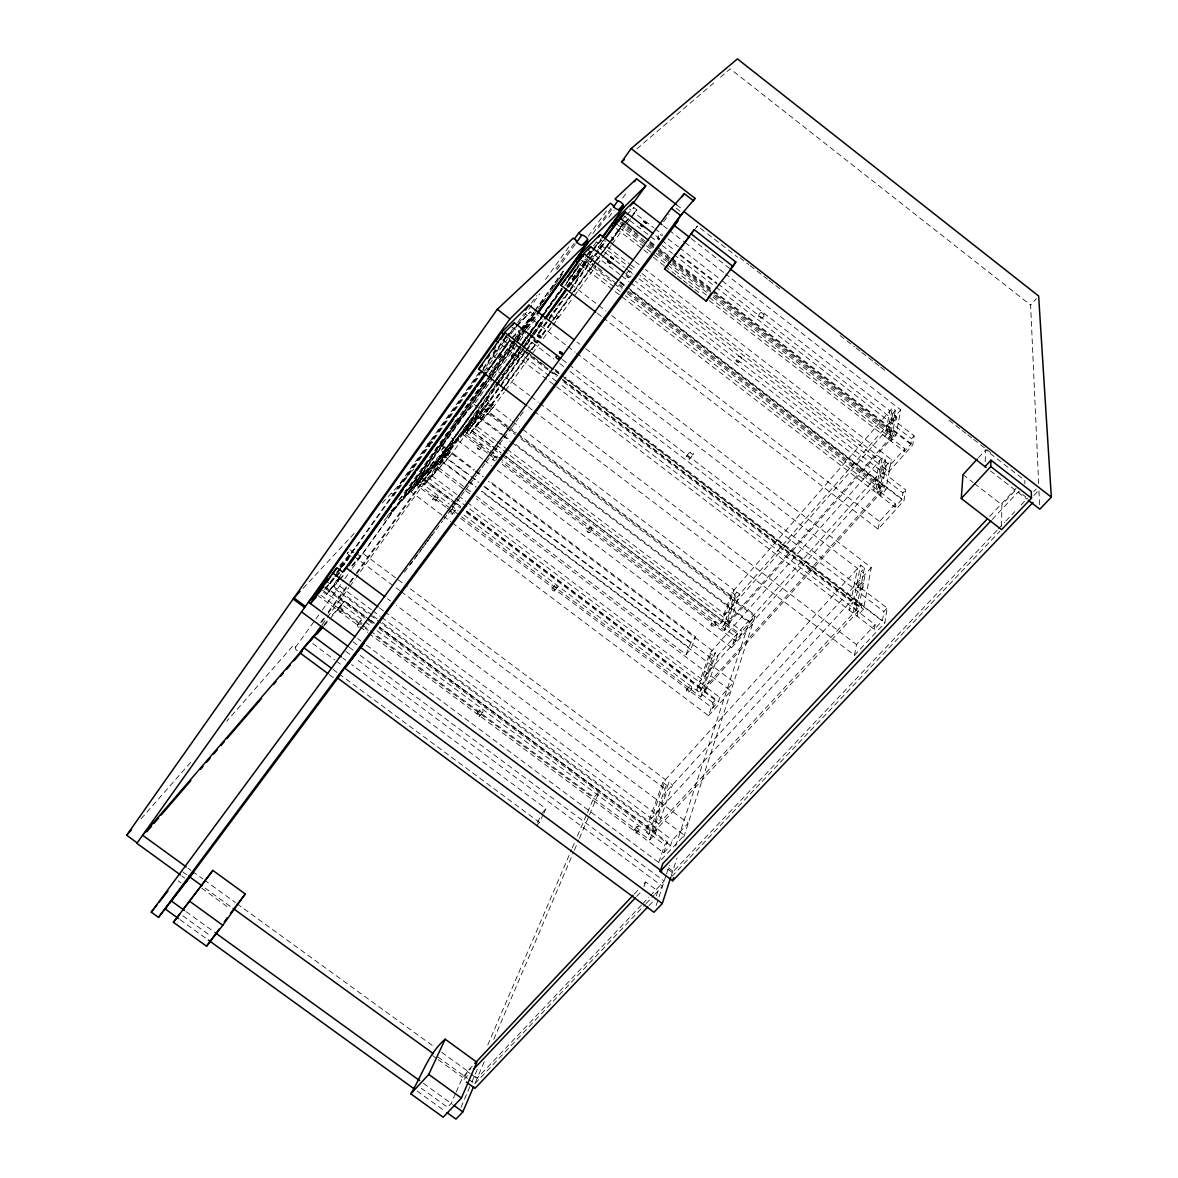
<?xml version="1.0" encoding="UTF-8"?>
<svg xmlns="http://www.w3.org/2000/svg" width="1178" height="1178" viewBox="0 0 1178 1178"><rect width="100%" height="100%" fill="white"/><g stroke="black" fill="none" stroke-linecap="round" stroke-linejoin="round"><path stroke-width="0.75" stroke-dasharray="5 3.75" d="M735.852 360.203C737.016 365.533 744.717 358.995 740.726 356.654C736.824 354.755 734.704 360.851 738.724 362.338M1001.609 526.095L1001.845 504.758L1016.349 489.356M985.191 461.643L985.633 449.937L1024.801 480.374L1024.889 483.878M493.081 354.563C497.499 364.414 506.525 352.06 496.085 350.529M534.149 411.328L854.492 655.233L884.825 622.941L887.152 608.069L568.179 364.031M603.107 317.736L878.111 529.158L904.012 500.517L905.691 489.842L635.678 281.424M638.962 278.73L888.875 471.701L912.744 444.872L914.143 435.875L718.256 284.06M591.886 529.393C591.223 524.755 584.465 530.247 587.793 532.353C591.444 533.531 592.431 529.099 589.412 527.597M589.309 532.633L586.835 530.851M556.708 386.84L874.326 629.346L882.455 620.688L883.927 611.515L887.152 608.069M580.459 264.844L894.941 507.173L901.877 499.487L902.937 492.905L905.691 489.842M709.377 300.626L904.336 451.498L910.712 444.297L911.61 438.746L914.143 435.875M874.326 629.346L875.121 624.708L559.609 383.719M894.941 507.173L895.501 503.831L625.371 295.634M904.336 451.498L904.807 448.685L619.878 228.149L618.082 229.99M520.278 357.729L517.834 360.983L511.34 355.977L513.77 352.767L520.278 357.729L519.159 359.349M854.492 655.233L856.48 644.602L875.121 624.708M878.111 529.158L879.539 521.515L895.501 503.831M888.875 471.701L890.082 465.266L904.807 448.685M857.937 611.573L857.039 616.153L863.503 609.188L871.278 567.56L585.79 348.717M880.953 492.61L880.305 495.894L885.827 489.724L891.451 459.641L645.397 269.467M891.451 438.349L890.907 441.117L896.002 435.33L900.743 409.9L725.619 274.032M379.419 626.932L654.335 831.668L861.133 608.113L861.928 603.946L565.101 377.093M466.738 511.134L704.4 690.293L883.691 489.547L884.251 486.543L629.273 289.906M505.936 456.46L727.68 624.561L893.969 435.462L894.455 432.944L715.355 294.25M856.273 609.615L857.157 605.08L853.962 608.54L853.049 613.105L856.273 609.615L852.268 606.567L853.181 602.032L849.986 605.507L849.058 610.057L852.268 606.567M864.431 568.017L857.967 600.927L854.786 604.388L858.733 607.406L865.153 574.26L861.368 571.359L864.431 568.017L860.647 565.116L662.89 782.457L648.754 821.316L854.021 597.909L860.647 565.116M879.686 490.21L880.319 486.941L877.581 490.019L876.933 493.302L879.686 490.21L876.299 487.604L876.962 484.349L874.223 487.427L873.546 490.696L876.299 487.604M885.576 460.127L880.908 483.967L878.184 487.029L881.527 489.606L886.18 465.59L882.955 463.101L885.576 460.127L882.351 457.624L709.907 653.083L699.423 681.944L877.551 481.375L882.351 457.624M890.347 435.831L890.892 433.077L888.359 435.948L887.814 438.717L890.347 435.831L887.24 433.416L887.8 430.692L885.282 433.563L884.707 436.316L887.24 433.416M895.339 410.386L891.378 430.559L888.86 433.43L891.937 435.801L895.869 415.481L892.895 413.184L895.339 410.386L892.364 408.089L731.965 592.387L722.997 617.095L888.3 428.174L892.364 408.089M854.786 604.388L861.368 571.359M878.184 487.029L882.955 463.101M888.86 433.43L892.895 413.184M517.834 360.983L518.938 359.364M659.076 239.988C655.498 238.678 660.357 232.125 662.566 235.379M631.923 273.34C631.275 270.425 626.932 270.999 630.878 273.149C633.322 281.203 619.805 276.462 629.185 271.043M628.802 277.537L625.93 275.313M671.195 876.005L676.952 858.158M683.726 837.19L755.378 615.387L520.175 436.743M656.234 905.293L665.968 875.622M666.542 873.885L669.399 865.153M675.701 845.966L749.002 622.573L755.378 615.387M656.367 895.84L657.942 891.083L645.618 881.939L643.1 884.604M368.964 633.484L663.744 852.798L670.518 845.583L672.329 840.164L688.217 823.186L396.412 605.374M460.642 518.32L712.602 708.111L718.536 701.528L719.876 697.538L733.791 682.091L481.463 491.491M502.255 464.338L735.308 640.876L740.844 634.633L741.978 631.231L754.951 616.595L516.73 435.669M663.744 852.798L667.396 841.99L379.228 627.388M712.602 708.111L715.296 700.13L461.732 509.014M735.308 640.876L737.605 634.058L502.388 455.783M667.396 841.99L664.716 844.847L658.752 862.458L684.33 835.217L385.353 612.28M452.205 522.782L708.538 715.723L712.955 702.736L715.296 700.13M497.337 470.228L731.656 647.62L735.411 636.532L737.605 634.058M482.023 446.153C481.419 441.544 474.705 446.963 477.915 449.142C481.669 450.57 482.435 445.755 479.52 444.327M643.983 886.666L645.618 881.939M479.549 449.525L477.061 447.684M657.015 828.767L655.13 834.127L649.741 839.929L374.118 634.839M706.756 687.643L705.372 691.589L700.645 696.89L461.585 516.803M729.889 622.058L728.696 625.43L724.279 630.436L501.71 461.805M654.335 831.668L656.072 826.765L861.928 603.946M704.4 690.293L705.681 686.671L884.251 486.543M727.68 624.561L728.77 621.469L894.455 432.944M655.086 821.14L668.971 782.251L672.491 784.887L658.738 823.864L655.086 821.14L652.421 824.04L666.395 785.093L668.971 782.251M704.9 681.679L715.208 652.803L718.241 655.086L708.037 684.035L704.9 681.679L702.559 684.315L712.94 655.38L715.208 652.803M728.078 616.786L736.898 592.078L739.696 594.213L730.964 618.98L728.078 616.786L725.884 619.289L734.777 594.522L736.898 592.078M649.741 839.929L667.322 790.526L871.278 567.56M700.645 696.89L713.691 660.225L891.451 459.641M724.279 630.436L735.44 599.087L900.743 409.9M648.739 834.289L650.668 828.929L653.348 826.028L651.434 831.374L648.739 834.289L645.043 831.535L646.987 826.19L649.667 823.289L647.738 828.62L645.043 831.535M699.85 691.869L703.619 685.272L699.85 691.869L696.684 689.483L700.468 682.901L696.684 689.483M723.572 625.724L726.973 619.864L723.572 625.724L720.656 623.515L724.072 617.655L720.656 623.515M550.155 314.997L556.134 319.577L558.387 316.558L553.601 312.892M441.308 450.497L443.723 447.301L450.114 452.249L447.728 455.356L441.308 450.497L442.472 448.803M443.723 447.301L442.56 448.995M571.639 275.475L575.718 278.612L576.955 276.801M577.043 276.977L578.295 275.166L574.216 272.03M476.398 496.174L686.111 654.482L690.897 649.004L695.594 636.915L489.15 480.801M686.111 654.482L690.868 642.334L695.594 636.915M497.705 457.491L495.467 456.166L496.453 457.933M447.728 455.356L450.158 452.161M495.305 456.254L492.757 459.773L494.627 461.555M468.918 1079.46L474.852 1083.76L485.174 1059.537M493.803 1039.276L573.657 851.856M574.378 850.163L578.692 840.032M579.414 838.338L588.764 816.398M589.486 814.705L599.558 791.071L379.831 627.432M461.01 1107.305L471.141 1083.716M471.863 1082.037L478.371 1066.87M487.766 1044.974L571.61 849.544M572.331 847.851L574.511 842.8M577.397 836.056L586.791 814.16M587.513 812.481L594.021 797.315L599.558 791.071M455.474 1093.67L451.189 1103.433L447.566 1107.276L421.282 1088.266M456.195 1092.035L462.615 1077.369L470.935 1068.534M472.245 1066.134L467.224 1071.465L463.499 1080.005L468.52 1074.675M610.911 236.955L613.399 238.884L612.516 240.179M490.976 407.132L485.012 402.729L487.236 399.784L493.155 404.275L490.961 407.205L492.036 405.895M536.343 825.955L539.465 822.377L543.058 814.778M543.78 813.262L545.929 808.712L351.692 664.613M537.477 822.583L540.363 816.487M352.369 568.179L441.426 444.297L440.307 442.604M447.139 447.198A3.166 1.384 35.8 0 1 443.664 446.315A3.166 1.384 35.8 0 1 442.089 443.384L440.955 441.676M429.941 446.698C424.183 446.212 430.868 437.671 432.768 442.913M430.235 441.028L427.393 444.769M297.401 650.712A2.93 1.679 34.4 0 1 295.501 647.296L294.883 645.794L293.145 645.544L226.794 721.157M501.445 354.622L498.53 358.568M513.77 352.826L511.414 355.977M558.357 316.617L556.134 319.577M347.407 552.938L347.996 552.114M886.71 470.272L884.074 467.843L886.71 470.272L883.279 474.145L880.555 471.833L883.279 474.145M479.328 372.219L398.09 486.013A1.693 0.795 35.3 0 0 398.9 487.633M493.229 352.752L495.364 349.763M545.605 279.392L569.121 246.452M329.884 583.743L336.466 574.54M337.379 573.274L340.722 568.591M341.649 567.281L482.288 370.452M482.818 369.73L508.734 333.507M393.54 496.085A3.446 1.634 35.3 0 1 393.732 495.702L480.197 374.766M481.257 373.279L506.879 337.438M507.939 335.951L513.284 328.485M517.554 322.507L523.96 313.554M531.425 303.099L536.756 295.634M555.972 268.761L574.113 243.375M484.291 371.379L509.971 335.465M511.046 333.978L517.466 324.995M518.541 323.508L539.936 293.587M557.061 269.644L575.262 244.214M339.72 572.832L322.772 591.636L326.586 594.478L337.379 579.414M338.322 578.104L341.532 573.627M486.617 371.055L509.853 339.72L487.412 371.041M339.986 576.793L326.586 594.478M488.59 369.774L507.762 344.123L488.59 369.774L484.894 366.962M517.275 326.026L530.218 311.92L534.135 314.924L522.34 331.327M340.089 577.588L333.668 586.556L338.542 581.078M486.867 372.808L512.577 336.937L518.924 330.458M453.103 424.536L457.388 418.558M464.898 408.103L485.277 379.714M489.562 373.735L519.601 331.916M520.676 330.414L533.546 312.494M534.621 310.992L563.57 270.66M588.234 236.307L607.553 209.404M398.841 500.076A3.446 1.634 35.3 0 0 399.224 499.84L483.76 382.099M489.106 374.648L512.651 341.856M513.726 340.368L520.146 331.416M521.206 329.928L534.046 312.052M535.121 310.55L564.012 270.322M399.224 499.84L404.702 493.818L534.385 313.436M540.437 304.866L543.647 300.405M552.202 288.507L558.608 279.584M559.683 278.096L562.893 273.635M497.249 382.408L453.294 443.208L406.763 494.554L405.144 493.332L515.669 339.824M516.744 338.336L523.179 329.369M524.254 327.882L537.124 309.961M538.199 308.459L541.424 303.983M542.498 302.496L548.933 293.528M550.008 292.041L553.218 287.565M554.293 286.063L560.728 277.11M351.986 566.029L360.542 556.443L486.985 380.523M488.06 379.036L513.77 343.254M514.845 341.753L521.28 332.814M295.501 647.296L314.82 620.423M315.895 618.936L321.255 611.47M322.33 609.983L343.785 580.121M344.859 578.634L351.294 569.681M442.089 443.384L490.21 376.43M491.285 374.943L515.876 340.722M516.951 339.235L523.356 330.311M524.431 328.824L535.121 313.952M592.873 233.612L613.193 205.355M391.567 511.34L406.336 495.04L491.035 377.166M491.903 376.091L525.403 329.413M526.124 328.5L536.137 314.482M598.409 227.899L612.369 208.491M406.763 494.554L491.226 377.166M492.286 375.679L525.432 329.619M526.492 328.132L536.123 314.762M449.849 507.968L416.114 482.553L489.076 381.171M490.136 379.684L515.846 343.976M516.921 342.489L536.196 315.704M455.223 502.461L420.958 476.619L423.049 473.718L719.876 697.538M441.941 515.066L411.181 491.918L434.284 460.834L439.188 464.53L441.853 461.57L466.782 480.403M445.593 434.991L474.101 404.378L492.271 379.154M493.332 377.667L518.997 342.047M520.058 340.56L526.478 331.651M527.553 330.164L538.243 315.321M608.79 217.37L614.136 209.949M622.691 198.066L625.901 193.619M445.991 507.291L416.703 485.233L434.284 460.834M411.181 491.918L422.166 479.181L450.011 500.164M498.618 383.1L427.423 481.507L424.713 484.541L421.459 482.096L448.715 451.292M416.114 482.553L441.544 454.575L521.648 343.549M522.723 342.062L529.143 333.153M530.218 331.666L561.273 288.625M320.652 622.47L323.876 617.994M328.176 612.03L348.614 583.728M349.689 582.226L355.064 574.776M356.139 573.288L561.818 288.271M568.252 279.436L575.792 268.996M576.867 267.509L580.091 263.047M426.686 476.295L495.393 381.112M496.306 379.846L522.237 343.932M523.106 342.724L543.47 314.511M543.706 314.187L561.95 288.904M568.135 280.349L578.059 266.611M321.712 622.249L327.057 614.842M328.117 613.37L349.513 583.728M350.588 582.256L355.933 574.849M357.008 573.362L451.13 442.987L452.632 444.121L356.301 577.397M441.426 444.297A3.166 1.384 35.8 0 0 443.002 447.228A3.166 1.384 35.8 0 0 446.477 448.111L493.582 384.205M494.642 382.717L520.352 347.112M521.427 345.625L527.862 336.717M528.937 335.244L541.792 317.427M542.852 315.954L562.142 289.243M566.427 283.309L579.281 265.492M470.537 491.741L435.345 465.177L439.644 459.214L467.401 480.168M474.101 404.378L482.612 410.842L453.663 442.81L452.161 441.676L496.071 380.862M497.204 379.552L529.482 334.846M530.336 333.403L543.47 315.483M544.251 314.128L586.526 255.862M587.601 254.374L589.751 251.4M593.506 245.907L597.275 240.96M435.345 465.177L448.155 449.805L474.513 469.727M322.05 624.782L326.335 618.862M327.396 617.375L348.806 587.763M349.881 586.276L355.226 578.884M497.867 381.643L524.048 345.331M524.828 344.359L532.382 333.919M532.633 333.462L543.161 319.002M566.883 286.18L588.44 256.348M589.442 254.86L593.83 248.882M594.802 247.439L601.384 238.442M491.462 454.045L462.174 431.855L495.158 386.237M496.232 384.75L522.016 349.086M523.091 347.598L543.5 319.371M567.148 286.681L591.857 252.504M592.932 251.017L601.531 239.119M424.713 484.541L495.688 386.413M496.763 384.926L522.576 349.248M523.65 347.76L530.1 338.837M531.175 337.35L543.014 321.005M567.737 286.799L587.071 260.839L567.663 287.682M592.814 249.795L601.236 240.43L604.55 242.992L596.186 251.532M499.693 381.613L525.594 345.831M526.669 344.329L533.133 335.391M534.223 333.904L543.927 320.475M568.871 286.49L585.201 264.667L571.05 284.222L568.871 286.49L566.265 284.502M499.781 382.158L429.911 478.724L449.79 456.46L532.544 342.371M500.856 380.671L525.594 346.509M526.669 345.021L533.119 336.113M534.194 334.626L543.868 321.255M568.591 287.079L589.015 258.851L594.993 252.755M487.589 453.236L462.674 434.358L479.255 411.446L483.775 414.877L486.043 412.359L505.038 426.789M608.452 255.17L598.291 247.321L603.622 239.944M598.291 247.321L604.667 239.34M482.685 459.155L457.8 440.307L467.327 429.204L500.93 454.679M337.335 609.954L340.236 605.963M462.174 431.855L483.863 407.971L500.606 384.867M501.681 383.38L527.494 347.76M528.569 346.273L531.793 341.826M538.258 332.918L547.932 319.562M549.007 318.075L552.232 313.628M553.307 312.141L556.531 307.694M557.606 306.206L564.056 297.298M570.52 288.404L592.019 258.718M593.094 257.231L598.483 249.81M599.558 248.322L604.932 240.916M504.744 386.605L470.125 433.666L467.136 431.398L490.578 404.864L487.707 402.67L466.12 426.392L501.327 453.074M329.899 619.039L344.432 601.074L369.509 619.746M384.205 520.485L477.959 416.85L483.657 409.002L509.956 428.969M469.462 428.821L531.852 342.754M538.788 333.374L605.742 241.004M538.979 333.492L605.507 241.755M467.136 431.398L490.578 404.864M631.511 217.356L636.9 209.949L633.838 207.593L631.644 210.626L629.612 209.051M470.125 433.666L501.475 390.507M502.55 389.02L528.495 353.312M529.57 351.824L534.974 344.388M542.543 333.963L550.111 323.552M551.186 322.065L570.638 295.28M571.728 293.793L593.344 264.034M594.419 262.547L598.748 256.598M599.823 255.111L622.146 225.013L611.382 239.841M340.516 612.236A1.958 1.06 35 0 0 338.69 609.792A1.958 1.06 35 0 0 337.585 611.264A1.958 1.06 35 0 0 340.516 612.236L343.416 608.246A1.958 1.06 35 0 0 341.576 605.801A1.958 1.06 35 0 0 340.486 607.259A1.958 1.06 35 0 0 343.416 608.246M505.818 385.118L530.601 351.029M531.676 349.542L534.9 345.095M542.44 334.714L552.143 321.373M553.218 319.886L572.611 293.204M573.686 291.732L595.229 262.076M596.304 260.588L601.693 253.182M602.768 251.694L610.307 241.328M504.832 387.047L474.543 428.704L491.52 409.694L504.449 391.935M505.907 385.545L530.777 351.324M531.867 349.837L536.196 343.888M542.675 334.95L552.408 321.565M553.498 320.077L572.964 293.293M574.039 291.805L595.67 262.031M596.745 260.544L601.074 254.595M602.164 253.108L623.78 223.349M605.359 248.632L609.232 243.92M610.248 242.535L620.394 228.561L618.612 230.402M505.524 390.448L531.366 354.946M532.441 353.474L538.906 344.594M543.205 338.675L551.819 326.836M552.894 325.364L573.362 297.239M574.437 295.766L595.98 266.169M597.055 264.697L602.429 257.305M603.519 255.817L611.043 245.466M612.133 243.979L630.436 218.828M432.768 499.133L435.374 495.555M435.477 501.106A1.679 0.78 36 0 0 433.843 499.074A1.679 0.78 36 0 0 433.033 500.164A1.679 0.78 36 0 0 435.477 501.106L438.083 497.528A1.679 0.78 36 0 0 436.449 495.511A1.679 0.78 36 0 0 435.654 496.586A1.679 0.78 36 0 0 438.083 497.528M357.39 624.826L360.321 620.865M404.393 572.213L428.424 539.73M429.514 538.243L432.797 533.811M663.582 221.773L669.089 214.322M409.841 565.234L413.125 560.802M414.214 559.329L417.498 554.897M418.588 553.41L421.871 548.977M422.961 547.505L426.23 543.073M427.334 541.586L430.603 537.153M431.708 535.681L434.976 531.249M436.066 529.776L442.634 520.912M443.723 519.424L447.007 514.992M448.096 513.52L451.38 509.087L460.112 515.699M452.47 507.615L455.753 503.183M456.843 501.695L460.112 497.263M461.216 495.791L464.485 491.359M465.59 489.886L468.859 485.439M469.948 483.967L476.516 475.102M477.605 473.63L480.889 469.197M481.979 467.71L485.262 463.278M486.352 461.805L489.636 457.373M490.725 455.901L493.994 451.469M495.099 449.981L498.368 445.549M499.472 444.077L502.741 439.644M503.831 438.172L510.398 429.307M511.488 427.82L514.771 423.388M515.861 421.915L519.145 417.483M520.234 415.996L523.518 411.564M449.893 511.988L452.514 508.44M452.558 514.006L455.194 510.457A1.679 0.78 36.4 0 0 453.604 508.425A1.679 0.78 36.4 0 0 452.764 509.47A1.679 0.78 36.4 0 0 455.194 510.457M695.3 228.827L697.45 225.97L695.314 228.679M486.116 401.389L485.041 402.714M486.131 401.109L487.206 399.798M492.065 405.615L493.155 404.275M612.516 239.929L613.399 238.884M893.601 421.297C893.322 418.882 889.184 418.646 892.615 420.944C901.214 421.164 894.146 409.856 891.186 419.103M436.92 447.817C432.179 453.942 438.746 446.3 437.259 447.404M894.338 415.481L896.767 417.675M348.349 552.055L347.407 553.204M758.411 316.411C761.062 306.53 768.512 318.399 759.913 318.119C756.585 315.969 760.414 316.013 761.047 318.384M551.893 588.867L554.632 585.422M554.573 590.782L557.327 587.351M476.707 713.677L479.799 709.863M686.288 456.401L690.043 451.763M713.132 626.681C713.78 624.473 708.891 623.884 711.777 626.269C719.463 627.933 714.472 615.682 710.952 624.576M479.667 716.091A1.929 1.045 39.1 0 0 478.312 713.559A1.929 1.045 39.1 0 0 476.84 714.678A1.929 1.045 39.1 0 0 479.667 716.091L482.936 712.072M689.557 459.067A2.135 0.78 39.1 0 0 687.805 456.578A2.135 0.78 39.1 0 0 686.583 457.314A2.135 0.78 39.1 0 0 689.557 459.067L693.444 454.281M713.662 621.469L715.856 623.574M324.009 624.767L327.617 620.585M332.417 615.004L344.432 601.074M323.906 626.004L328.706 620.423M541.821 813.438L545.929 808.712M141.139 818.754L191.808 761.017M686.45 689.881L689.351 686.612M1038.657 483.672L1030.617 305.073L1036.345 298.608M688.806 692.193A1.649 0.766 41.7 0 0 687.569 690.072A1.649 0.766 41.7 0 0 686.494 690.853A1.649 0.766 41.7 0 0 688.806 692.193L691.707 688.909A1.649 0.751 41.7 0 0 690.485 686.789A1.649 0.751 41.7 0 0 689.395 687.584A1.649 0.751 41.7 0 0 691.707 688.909M741.875 358.392L739.107 356.139M731.656 647.62L752.521 624.134L515.861 444.504M328.927 591.223L332.608 587.086L672.329 840.164M338.425 580.592L335.98 583.316L371.364 609.689M339.647 579.223L344.521 573.774M351.824 565.587L362.795 553.307L396.588 578.575M426.819 481.625L429.528 478.607M472.113 430.927L474.41 428.35M339.765 579.723L344.653 574.246M325.113 588.382L334.655 577.794M335.877 576.425L339.558 572.346M421.459 482.096L446.668 454.104L449.79 456.46M341.09 567.045L347.245 560.242M336.702 572.125L340.398 568.032M341.635 566.677L349.027 558.505M387.267 516.288L452.632 444.121M337.335 572.302L344.727 564.115M416.703 485.233L422.166 479.181M462.674 434.358L467.327 429.204M708.538 715.723L730.934 690.941L476.295 498.736M420.958 476.619L425.552 470.964L428.777 473.409M339.986 566.353L351.044 554.175M340.56 566.751L350.426 555.869M391.14 510.987L483.657 409.002M479.255 411.446L476.427 414.568L502.711 434.52M339.647 565.366L355.55 547.888L359.172 550.597M445.608 448.936L420.31 476.722L460.539 507.041M452.161 441.676L453.088 440.66A3.136 1.355 35.9 0 0 451.513 437.76A3.136 1.355 35.9 0 0 448.096 436.876L445.814 435.904M633.823 830.137L637.121 826.544M857.54 587.1L861.56 582.712M978.476 457.741L985.633 449.937M636.532 832.875A1.929 1.031 43.5 0 0 635.178 830.24A1.929 1.031 43.5 0 0 633.823 831.418A1.929 1.031 43.5 0 0 636.532 832.875L639.845 829.268A1.929 1.016 43.5 0 0 638.476 826.647A1.929 1.016 43.5 0 0 637.121 827.81A1.929 1.016 43.5 0 0 639.845 829.268M860.632 590.001A2.12 0.766 41.8 0 0 858.85 587.41A2.12 0.766 41.8 0 0 857.79 588.234A2.12 0.766 41.8 0 0 860.632 590.001L864.652 585.628A2.135 0.751 41.7 0 0 862.856 583.036A2.135 0.751 41.7 0 0 861.795 583.861A2.135 0.751 41.7 0 0 864.652 585.628M303.114 588.278L356.684 530.733M382.276 502.991L413.949 468.991M764.051 314.6L761.43 312.626M578.295 275.166L575.718 278.612M634.309 893.955L638.078 889.95M989.697 516.376L1016.099 488.325M636.621 896.458L642.894 889.817M992.185 519.513L1018.705 491.403L1025.832 496.939M641.436 905.072L477.267 1078.091L471.333 1073.791M642.702 903.747L649.004 897.091M650.271 895.751L664.171 881.115L359.496 654.88M997.074 530.277L672.314 872.545L666.395 868.142M998.34 528.937L1004.657 522.281M1005.924 520.956L1014.759 511.635M1021.09 504.964L1027.407 498.309M1033.724 491.653L1036.242 488.988M474.852 1083.76L645.308 904.365M645.971 903.673L654.158 895.074M654.85 894.338L662.448 886.327L356.168 658.988M671.902 876.403L999.916 531.204M1033.886 495.467L1038.952 490.136M649.004 905.646L655.307 899.02M504.081 346.671L507.07 343.608L558.151 382.614M512.356 338.204L519.984 330.385M521.265 329.074L531.455 318.649L566.397 345.419M582.492 266.405L584.627 264.225L620.173 291.614M588.985 259.764L594.993 253.623M599.793 248.705L602.194 246.246M623.913 224.011L621.513 226.471L650.55 248.956M625.106 222.789L629.891 217.886M631.099 216.664L634.692 212.982L643.394 219.726M520.19 329.163L534.135 314.924M624.973 222.127L628.551 218.475M633.322 213.601L636.9 209.949M502.962 340.457L505.715 337.688M508.278 335.097L515.979 327.322M587.984 254.684L591.606 251.017M514.874 327.366L502.741 339.588L506.879 342.754M516.155 326.085L530.218 311.92M586.777 254.978L591.592 250.134M592.799 248.911L601.236 240.43M621.822 219.682L625.43 216.06M626.637 214.852L633.838 207.593M636.886 148.855L714.899 81.974M720.465 77.203L730.227 68.839L1030.617 305.073M492.831 459.611L495.231 460.834M657.722 238.354L659.68 239.281M178.246 880.879L181.059 882.926M186.006 911.581L216.075 933.329M423.417 1083.348L452.44 1104.346M182.811 915.821L209.964 935.45M180.057 919.665L206.901 939.072M417.174 1091.078L444.018 1110.471M188.024 868.186L190.983 870.336M192.47 871.411L202.852 878.95M204.339 880.025L235.482 902.628M236.969 903.703L434.24 1046.874M441.662 1052.263L469.845 1072.702M467.224 1071.465L470.081 1073.541M471.509 1074.572L478.651 1079.755M182.752 871.882L187.199 875.107M204.987 888.021L231.683 907.369M437.774 1056.872L467.43 1078.385M201.732 888.183L229.563 908.356M432.562 1055.576L436.847 1058.683M438.29 1059.729L462.615 1077.369M181.824 875.931L184.725 878.037M349.189 647.223L353.886 650.712M345.861 651.346L350.278 654.615M342.857 658.06L345.802 660.24M312.671 643.541L334.846 659.989M336.334 661.079L342.238 665.467M333.079 669.472L337.497 672.741M338.969 673.845L539.465 822.377M329.28 674.596L333.698 677.865M372.837 610.793L380.199 616.285M381.672 617.375L651.434 818.415L665.467 779.63L405.409 585.171M326.115 580.931L372.69 615.638M373.411 616.182L377.122 618.936M382.246 622.764L656.072 826.765M370.054 619.967L326.497 587.513L505.745 336.569L551.083 371.203M370.599 620.364L374.471 623.25M370.982 620.835L373.927 623.029M324.819 586.88L365.99 617.537M367.462 618.627L373.338 623.015M326.07 589.088L373.205 624.193M378.992 628.492L670.518 845.583M322.522 590.104L363.825 620.85M365.298 621.94L371.203 626.343M377.093 630.731L664.716 844.847M339.485 607.892L361.558 624.311M363.03 625.415L368.92 629.788M370.393 630.878L594.021 797.315M321.064 595.346L363.811 627.152M365.283 628.257L368.228 630.451M317.383 595.111L358.657 625.812M360.129 626.902L367.492 632.395M668.309 867.788L675.2 872.927M357.641 638.638L360.998 641.126M366.491 645.22L659.017 862.664M352.988 641.716L357.42 645.014M398.061 579.679L403.936 584.067M356.919 553.748L360.542 556.443M662.89 782.457L666.395 785.093M349.954 549.743L356.227 554.426M353.989 556.384L399.592 590.458M401.065 591.562L667.322 790.526M347.127 553.469L353.4 558.151M387.577 598.777L390.522 600.986M379.463 607.892L383.881 611.191M447.463 508.395L454.782 513.917M443.414 516.17L450.732 521.677M404.702 493.818L406.336 495.04M709.907 653.083L712.94 655.38M443.9 455.695L470.199 475.573M471.656 476.678L478.975 482.2M484.821 486.617L690.868 642.334M441.544 454.575L469.33 475.573M470.802 476.678L478.121 482.214M483.967 486.632L713.691 660.225M468.859 481.272L476.162 486.794M482.008 491.211L690.897 649.004M468.255 481.522L475.588 487.059M430.942 464.5L470.449 494.318M456.917 494.627L432.002 475.838L451.822 453.648L473.762 470.228M458.389 495.747L465.722 501.268M467.18 502.373L701.764 679.308L712.189 650.506L488.384 481.287M456.46 503.389L461.084 506.864M466.341 511.414L718.536 701.528M451.469 501.268L460.274 507.909M420.09 482.052L449.378 504.125M450.835 505.229L458.154 510.751M464.014 515.154L712.955 702.736M473.556 423.741L470.582 421.488L466.473 426.554L500.149 452.087M495.54 440.41L476.516 425.994L493.449 407.043L510.957 420.34M496.998 441.529L505.774 448.185M507.232 449.289L725.177 614.592L734.1 589.942L521.162 428.1M468.446 423.83L741.978 631.231M502.785 454.178L740.844 634.633M465.369 431.914L488.723 449.613M490.181 450.718L497.484 456.239M498.942 457.358L735.411 636.532M492.919 455.15L500.238 460.701M489.061 454.34L496.394 459.891M484.158 460.259L491.476 465.796M451.792 442.074L453.294 443.208M475.971 470.832L483.289 476.368M475.22 471.333L482.538 476.869M512.415 421.459L519.704 426.996M488.649 407.514L491.52 409.694M731.965 592.387L734.777 594.522M483.863 407.971L507.262 425.759M508.734 426.863L516.038 432.414M517.51 433.533L735.44 599.087M511.414 430.088L518.718 435.624M506.496 427.894L515.272 434.549M504.184 435.624L510.015 440.071M477.959 416.85L501.401 434.653M502.873 435.757L510.192 441.323M511.664 442.427L749.002 622.573M501.048 344.344L555.25 385.721M491.653 366.594L529.585 395.514M531.042 396.633L538.346 402.184M539.804 403.303L856.48 644.602M528.289 406.866L532.677 410.209M524.932 313.657L527.538 315.66M567.855 346.538L575.129 352.104M576.587 353.223L857.584 568.473L850.84 601.369L562.274 380.892M562.362 359.57L566.736 362.912M511.517 326.704L553.866 359.084M559.712 363.56L564.085 366.903M569.931 371.379L883.927 611.515M554.897 369.274L559.594 372.881M555.221 370.599L559.609 373.956M561.067 375.06L882.455 620.688M555.825 371.512L558.755 373.75M564.601 378.226L884.825 622.941M505.774 335.848L545.193 365.96M553.954 372.66L561.258 378.241M562.716 379.36L863.503 609.188M552.232 372.086L556.929 375.679M562.451 379.905L861.133 608.113M509.809 340.81L547.696 369.759M549.154 370.879L556.443 376.445M597.29 313.26L601.649 316.617M577.043 342.018L579.959 344.256M588.234 250.075L620.291 274.813M621.748 275.932L629.023 281.557M630.48 282.676L902.937 492.905M620.188 281.601L626.019 286.092M627.462 287.211L904.012 500.517M620.276 282.308L624.635 285.665M630.436 290.141L901.877 499.487M619.628 282.455L627.815 288.787M586.246 258.718L590.605 262.076M592.063 263.195L596.421 266.567M597.879 267.686L602.238 271.058M619.687 284.502L622.602 286.755M628.419 291.231L885.827 489.724M584.759 259.057L617.67 284.428M618.568 285.12L626.401 291.172M627.314 291.864L883.691 489.547M586.585 262.223L612.796 282.425M614.239 283.545L621.528 289.155M627.344 293.646L874.827 484.452L879.73 460.613L639.963 275.431M581.461 260.323L584.951 263.018M571.05 284.222L597.246 304.366M598.704 305.485L605.978 311.08M611.794 315.557L879.539 521.515M622.072 222.024L626.416 225.381M627.874 226.5L632.218 229.872M633.661 230.991L639.463 235.482M649.608 243.331L657.221 249.235M658.296 250.06L714.796 293.823M620.615 222.112L648.15 243.434M649.608 244.553L656.853 250.163M658.296 251.282L671.342 261.383M672.8 262.503L713.382 293.926M714.825 295.06L896.002 435.33M620.04 223.378L646.825 244.126M648.077 245.083L652.641 248.617M658.266 252.976L707.801 291.319M713.559 295.781L893.969 435.462M656.367 253.447L666.527 261.31M667.985 262.444L707.183 292.792M712.999 297.283L885.797 431.045L889.935 410.886L721.702 280.452M617.169 224.365L620.364 226.839M616.212 228.547L648.504 253.535M653.422 257.334L664.451 265.875M665.025 266.316L676.628 275.299M677.483 275.961L681.841 279.333M683.284 280.452L687.628 283.81M689.086 284.929L693.43 288.301M694.873 289.42L699.231 292.777M635.207 261.59L639.58 264.962M607.2 246.717L628.964 263.533M630.407 264.652L636.208 269.129M642.025 273.62L890.082 465.266M596.657 241.976L598.866 243.684M600.603 244.965L634.162 270.94M615.726 260.78L624.443 267.509M625.886 268.628L633.16 274.238M625.518 273.576L629.877 276.933M691.221 238.604L730.375 268.996M990.418 470.861L1026.73 499.045M663.391 225.764L667.735 229.121M669.178 230.255L683.652 241.475M685.095 242.594L724.175 272.913M644.837 220.86L653.54 227.604M654.997 228.723L662.242 234.348M668.044 238.854L678.189 246.717M679.647 247.836L720.259 279.333M655.866 235.718L660.225 239.09M661.668 240.209L674.729 250.325M680.531 254.831L716.813 282.941M679.927 255.287L717.078 284.089M962.986 474.646L973.057 482.45M974.486 483.569L1001.845 504.758M623.118 215.235L649.211 235.453M650.654 236.587L656.455 241.078M662.257 245.569L672.402 253.432M673.86 254.551L714.442 286.004M715.9 287.123L911.61 438.746M650.094 241.446L655.896 245.952M657.353 247.071L670.4 257.187M671.858 258.306L712.484 289.773M713.942 290.907L912.744 444.872M649.961 242.373L654.305 245.731M660.107 250.222L670.253 258.07M671.696 259.189L910.712 444.297M676.525 204.722L682.401 209.272M676.01 208.064L680.369 211.451M739.887 257.702L748.604 264.476M750.047 265.61L767.467 279.142M768.925 280.276L780.543 289.302M840.061 335.553L854.58 346.847M856.023 347.966L860.382 351.353M861.84 352.487L873.443 361.513M874.901 362.633L879.259 366.019M880.702 367.153L886.519 371.659M948.938 420.178L960.556 429.204M961.999 430.338L966.358 433.725M967.815 434.844L972.174 438.231M973.617 439.365L985.235 448.391M986.678 449.51L991.037 452.897M700.321 228.208L706.093 232.699M707.522 233.818L737.781 257.319M661.3 235.541L660.578 234.569M1038.981 490.961L1039.644 505.553M405.806 490.092A3.401 1.59 35.4 0 1 406.219 492.139M450.629 511.856A1.679 0.78 36.4 0 1 452.558 513.387A1.679 0.78 36.4 0 1 451.586 514.064A1.679 0.78 36.4 0 1 449.819 512.43M390.993 493.641A1.723 0.81 35.2 0 1 392.922 494.068A1.723 0.81 35.2 0 1 393.732 495.702M362.088 623.324A1.958 1.06 35.6 0 1 360.247 620.983A1.958 1.06 35.6 0 1 362.927 621.542M359.157 627.285A1.944 1.06 35.6 0 1 357.332 625.636A1.944 1.06 35.6 0 1 358.186 624.576A1.944 1.06 35.6 0 1 360.321 625.871M554.794 586.217A1.664 0.766 38.7 0 0 557.194 587.498A1.664 0.766 38.7 0 0 555.957 585.451A1.664 0.766 38.7 0 0 554.794 586.217M552.04 589.648A1.664 0.78 38.7 0 0 554.44 590.929A1.664 0.78 38.7 0 0 553.204 588.882A1.664 0.78 38.7 0 0 552.04 589.648M690.352 452.676A2.135 0.78 39.1 0 0 693.327 454.428A2.135 0.78 39.1 0 0 691.574 451.954A2.135 0.78 39.1 0 0 690.352 452.676M479.932 710.864A1.929 1.045 39.1 0 0 482.759 712.278A1.929 1.045 39.1 0 0 481.404 709.745A1.929 1.045 39.1 0 0 479.932 710.864"/><path stroke-width="1.5" d="M961.277 498.485L990.786 466.562L990.963 460.186L1031.265 491.491L1031.486 498.176L1001.565 529.658L961.277 498.485L962.986 474.646L977.284 459.052M987.193 519.056L662.787 863.695L660.181 871.499L672.682 880.791L673.683 877.639M344.786 668.014L363.914 643.306L337.144 677.659L653.937 912.273L662.286 903.555L670.753 877.36M574.466 238.957L578.751 232.964L610.469 203.249L613.193 205.355A3.446 0.972 37 0 0 615.196 208.138A3.446 0.972 37 0 0 618.627 209.551L622.131 206.135L623.751 207.387L588.499 241.946L537.183 313.274M447.007 1112.636L455.96 1119.1L462.866 1111.885L473.659 1086.558M461.393 1098.058L476.869 1062.232L445.181 1039.202C428.203 1053.706 422.004 1075.44 410.813 1093.832L443.193 1117.215L461.393 1098.058L428.763 1074.424L445.181 1039.202M733.01 266.405L735.808 261.972L694.254 229.71L691.03 233.804L733.01 266.405L706.137 301.097L664.598 268.967L694.254 229.71M706.137 301.097L711.114 293.366M137.193 842.888L126.664 835.246L293.145 598.998L300.125 591.223M537.89 312.155L588.161 242.27L586.394 240.901L582.212 244.98A3.77 1.163 36.7 0 1 578.369 243.507A3.77 1.163 36.7 0 1 576.248 240.386L573.274 238.089L497.278 309.299L293.911 597.909L305.397 606.434M588.161 242.27L509.897 318.958L136.884 843.33L180.381 874.871M676.599 204.781L621.572 161.99L631.114 148.575L737.428 58.9L1038.643 296.031L1051.336 497.145L1039.806 509.19L1028.188 500.179M574.142 339.779L528.981 305.176L501.386 332.49L316.632 592.063L322.787 585.304M324.244 582.521L322.698 584.686L324.981 582.182M384.632 596.583L346.317 567.973L342.665 572.037L336.908 567.722L310.403 603.519L316.47 596.819M318.354 593.756L322.227 588.308M326.365 582.521L330.576 576.602M332.682 573.642L335.848 569.21M526.831 405.762L478.562 369.008L504.655 332.402L514.3 322.801L534.694 338.395M487.471 358.009L489.488 355.182M493.523 349.527L495.54 346.7M500.562 339.647L503.566 335.45M512.445 325.393L514.3 322.801M525.417 310.167L528.981 305.176M576.336 242.712L581.682 235.232A3.711 1.134 36.8 0 1 585.451 236.704A3.711 1.134 36.8 0 1 587.557 239.767L584.347 244.258M342.592 572.14L485.542 372.542M344.182 570.947L486.352 372.528M348.659 565.631L358.303 552.188M360.453 549.198L391.508 505.848M393.658 502.859L403.303 489.4M405.438 486.411L415.083 472.952M417.233 469.963L453.648 419.147M455.798 416.158L465.443 402.699M467.578 399.71L475.087 389.255M477.223 386.266L485.792 374.309M583.522 245.039L587.557 239.767M222.789 925.275L245.26 893.969L212.835 870.409L173.416 922.3L206.548 946.243L222.789 925.275L189.378 901.067M613.443 207.004L617.743 201.04A3.401 0.957 37.1 0 1 621.115 202.439A3.401 0.957 37.1 0 1 623.103 205.193L619.201 210.317M537.256 314.217L580.43 254.227L600.265 234.584L633.749 260.471M577.706 258.88L580.136 255.493M634.441 181.751L636.591 178.776L645.721 185.874L632.748 203.75M595.832 312.155L560.919 285.297L583.802 253.535L590.679 246.688L624.06 272.457M565.69 279.687L560.919 285.297M567.722 276.874L577.853 262.827L575.527 261.045L580.533 256.053M578.869 261.413L583.979 254.315M206.548 946.243L211.775 938.969M219.152 929.044L212.82 937.526M224.276 921.903L227.354 917.618M230.432 913.333L245.26 893.969M589.044 248.941L590.679 246.688M598.38 237.205L600.265 234.584M618.921 210.597L622.131 206.135M341.384 656.971L313.422 636.223L303.6 647.62L299.86 652.803L327.823 673.507M309.726 641.362L313.422 636.223M311.345 639.595L320.976 626.269M602.311 237.058L624.031 207.122L645.721 185.874M602.606 237.647L616.271 218.74L632.998 202.174L661.948 224.63M545.164 318.031L565.587 289.773M613.532 223.246L615.799 220.095M545.002 318.988L566.574 289.17M546.018 318.281L549.242 313.819M551.392 310.845L566.441 290.053M604.682 238.471L619.613 217.856L625.4 212.099L652.965 233.465M605.683 237.941L625.4 212.099M630.348 205.826L632.998 202.174M167.32 906.103L158.5 917.382L151.255 912.155L671.327 208.285L684.374 193.678L693.224 200.569M682.18 196.638L684.374 193.678M158.5 917.382L680.545 215.441L695.079 198.375L631.114 148.575M169.529 903.29L193.545 872.191L165.141 908.886L178.57 918.59M184.961 883.485L339.75 675.509M346.332 666.66L677.851 221.214M692.914 201.291L695.079 198.375M200.275 887.122L212.835 870.409M688.865 237.382L664.598 268.967M173.416 922.3L179.954 913.745M183.15 909.504L199.2 888.521M730.375 268.996L735.808 261.972M151.255 912.155L156.821 905.131M159.045 902.333L167.939 891.098M337.144 677.659L342.607 670.768M676.098 222.377L678.395 219.668M322.816 626.166L142.626 835.246L186.271 866.92M146.764 831.771L151.55 826.205M153.95 823.422L158.735 817.871M161.121 815.088L190.836 780.646M200.599 769.219L202.984 766.436M206.577 762.269L210.17 758.102M213.763 753.935L217.341 749.753M220.934 745.586L224.527 741.418M226.912 738.635L261.56 698.451M273.546 684.521L275.961 681.65M280.747 676.157L283.132 673.315M286.74 669.192L290.318 664.966M293.94 660.829L302.319 651.081M316.705 634.368L322.713 627.403M126.664 835.246L131.494 829.754M311.552 599.646L317.707 592.858M312.023 599.352L315.733 595.273M318.354 591.223L308.489 602.105L355.167 636.797M327.41 578.81L321.285 585.525L323.832 587.424M984.999 466.65L990.963 460.186M410.813 1093.832L428.763 1074.424M474.763 1063.454L633.057 895.295M473.527 1069.359L635.369 897.798M660.181 871.499L990.934 520.853M647.753 906.972L474.999 1088.339L466.37 1082.081M672.682 880.791L1032.973 502.476M478.562 369.008L482.42 365.077M498.839 337.32L495.805 340.339L498.559 342.445M616.904 219.888L611.706 225.057L613.826 226.706M623.103 205.193L622.411 205.87L624.031 207.122M636.591 178.776L615.049 198.949L617.743 201.04M621.572 161.99L624.355 159.604M581.682 235.232L578.692 233.111M608.496 261.251C605.006 260.632 612.501 265.462 609.63 262.046M642.437 225.896L640.803 225.41L643.291 226.736M171.149 900.817L184.534 910.52M215.795 933.123L419.707 1080.653M453.928 1105.42L462.866 1111.885M208.403 940.147L414.2 1088.914M188.686 876.182L202.027 885.871M233.156 908.444L433.327 1053.647M301.553 611.853L348.07 646.383M344.403 667.897L662.286 903.555M303.6 647.62L331.607 668.382M360.365 647.208L661.771 871.146M293.145 598.998L304.631 607.524M332.329 572.744L377.991 606.788M497.278 309.299L509.897 318.958M537.595 340.619L560.905 358.451M504.655 332.402L552.909 369.288M501.386 332.49L504.302 334.729M583.802 253.535L618.73 280.482M580.43 254.227L583.331 256.48M616.271 218.74L619.172 220.978M586.732 240.577L588.499 241.946M671.327 208.285L680.545 215.441M990.786 466.562L1031.486 498.176M689.778 237.485L673.801 225.086L683.888 211.525L1051.336 497.145M730.448 269.055L986.06 467.475M619.613 217.856L648.636 240.327M536.697 340.957A2.15 0.795 36.6 0 1 537.05 342.651A2.15 0.795 36.6 0 1 534.223 340.751A2.15 0.795 36.6 0 1 535.342 340.044M558.976 358.097A2.15 0.795 36.9 0 1 558.902 359.393A2.15 0.795 36.9 0 1 556.369 357.832A2.15 0.795 36.9 0 1 556.458 356.536M646.398 223.246L643.703 221.346L646.398 223.246M613.502 258.91L610.557 256.863L613.502 258.91M559.948 353.002A2.15 0.78 37 0 0 562.951 354.445A2.15 0.78 37 0 0 560.831 351.957A2.15 0.78 37 0 0 559.948 353.002M538.037 336.245A2.165 0.78 36.6 0 0 541.055 337.644A2.165 0.78 36.6 0 0 538.876 335.17A2.165 0.78 36.6 0 0 538.037 336.245"/></g></svg>
